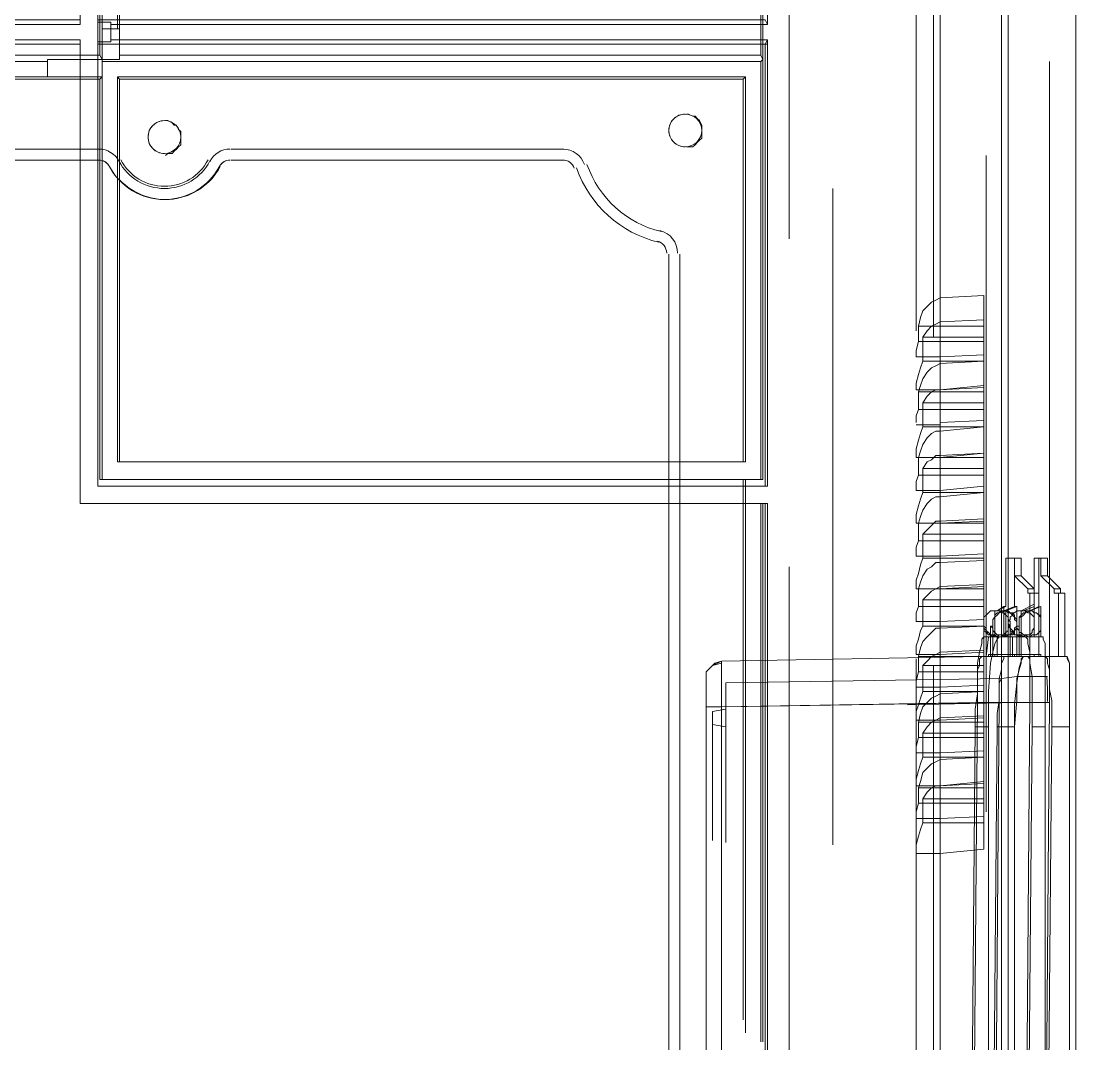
# Model space of a CAD drawing. Header units: millimetres. Extents: x 2788 to 2954, y 1337 to 1391.
# Drawn here: x 2903.161 to 2903.671, y 1348.791 to 1349.286 of the extents above; entities that cross this region are included whole.
import ezdxf

# ---------------------------------------------------------------- set-up
doc = ezdxf.new("R2010")
doc.units = ezdxf.units.MM
doc.layers.add('PDF_0', color=7, linetype='Continuous')

msp = doc.modelspace()

# ---------------------------------------------------------------- linework, layer by layer
at = {"layer": 'PDF_0', "lineweight": 15}
for points in [[(2902.918745417022, 1348.530555654757, 0.315900315948668), (2902.927212377022, 1348.519442769757), (2902.927212377022, 1348.305652029757), (2902.927212377022, 1348.302476919757), (2902.949438147023, 1348.302476919757), (2902.949438147023, 1348.305652029757), (2902.949438147023, 1348.361745639757), (2903.522016317022, 1348.361745639757), (2903.522016317022, 1348.303535289757), (2903.522016317022, 1348.302476919757), (2903.605627547023, 1348.302476919757), (2903.605627547023, 1348.303535289757), (2903.605627547023, 1350.374765379757), (2903.605627547023, 1350.376882119757), (2903.522016317022, 1350.376882119757), (2903.522016317022, 1350.374765379757), (2903.522016317022, 1350.315496659757), (2902.949438147023, 1350.315496659757), (2902.949438147023, 1350.372648639757), (2902.949438147023, 1350.376882119757), (2902.927212377022, 1350.376882119757), (2902.927212377022, 1350.372648639757), (2902.927212377022, 1350.159916269757, 0.3159003159497631), (2902.918745417022, 1350.148803384757)], [(2903.482327442022, 1349.241251109757, 0.4142140000009566), (2903.474389667022, 1349.233313334757, 0.414213999973362), (2903.482327442022, 1349.225375559757)], [(2903.230435382023, 1349.238075999757, 0.4142140000092939), (2903.222497607023, 1349.230138224757, 0.4142139999890669), (2903.230435382023, 1349.222200449757)], [(2903.20373598787, 1349.216103180187, 0.6040456796769444), (2903.257034231026, 1349.215913308609, -0.2785977254406886), (2903.262187042958, 1349.219025339757, 0.2785977254406886), (2903.257133353783, 1349.216100627516, -0.6040456796769444), (2903.203836797612, 1349.215912821759, 0.2785695002889797), (2903.198684842959, 1349.219025339757, -0.2785695002889797), (2903.20373598787, 1349.216103180187)]]:
    msp.add_lwpolyline(points, format="xyb", dxfattribs=at)
for points in [[(2903.204505317023, 1349.277235689757), (2903.204505317023, 1349.284644279757), (2903.522016317022, 1349.284644279757), (2903.522016317022, 1349.402123349757), (2903.204505317023, 1349.402123349757), (2903.204505317023, 1349.409531939757), (2903.522016317022, 1349.409531939757), (2903.522016317022, 1350.305971329757), (2903.198155097023, 1350.305971329757), (2903.198155097023, 1349.061328209757), (2903.522016317022, 1349.061328209757), (2903.522016317022, 1349.277235689757)], [(2903.189688137023, 1349.402123349757), (2902.949438147023, 1349.402123349757), (2902.949438147023, 1349.284644279757), (2903.189688137023, 1349.284644279757)], [(2902.949438147023, 1348.372329339757), (2903.522016317022, 1348.372329339757), (2903.522016317022, 1349.052861249757), (2903.189688137023, 1349.052861249757), (2903.189688137023, 1349.277235689757), (2902.949438147023, 1349.277235689757)], [(2903.189688137023, 1349.224317189757), (2903.037282857023, 1349.224317189757)], [(2903.199213467023, 1349.224317189757), (2903.198155097023, 1349.224317189757)], [(2903.423587907023, 1349.224317189757), (2903.262715667022, 1349.224317189757)], [(2903.189688137023, 1349.219025339757), (2903.037282857023, 1349.219025339757)], [(2903.199213467023, 1349.219025339757), (2903.198155097023, 1349.219025339757)], [(2903.423587907023, 1349.219025339757), (2903.262715667022, 1349.219025339757)], [(2903.479681517023, 1349.061328209757), (2903.479681517023, 1349.173515429757)], [(2903.474389667022, 1348.464407529757), (2903.474389667022, 1349.052861249757)], [(2903.479681517023, 1348.464407529757), (2903.479681517023, 1349.052861249757)], [(2903.665954637023, 1348.978775349757), (2903.665954637023, 1349.009468079757), (2903.662779527022, 1349.009468079757), (2903.663837897023, 1349.009468079757), (2903.665954637023, 1349.009468079757)]]:
    msp.add_lwpolyline(points, close=True, dxfattribs=at)
for points in [[(2903.670188117023, 1348.430539689757), (2903.670188117023, 1348.429481319757), (2903.670188117023, 1348.426306209757), (2903.670188117023, 1348.414664139757), (2903.670188117023, 1348.409372289757), (2903.670188117023, 1348.370212599757), (2903.670188117023, 1348.321527579757), (2903.643728867023, 1348.321527579757), (2903.641612127023, 1348.323644319757), (2903.640553757023, 1348.326819429757), (2903.640553757023, 1348.331052909757), (2903.639495387023, 1348.342694979757), (2903.638437017023, 1348.356453789757), (2903.638437017023, 1350.240352389757), (2903.639495387023, 1350.255169569757), (2903.640553757023, 1350.267870009757), (2903.640553757023, 1350.272103489757), (2903.641612127023, 1350.276336969757), (2903.642670497023, 1350.278453709757), (2903.643728867023, 1350.278453709757)], [(2903.671246487022, 1348.540610169757), (2903.671246487022, 1350.263636529757)], [(2903.638437017023, 1350.240352389757), (2903.637378647023, 1350.240352389757), (2903.635261907023, 1350.240352389757), (2903.635261907023, 1348.356453789757), (2903.637378647023, 1348.356453789757), (2903.638437017023, 1348.356453789757)], [(2903.189688137023, 1349.284644279757), (2903.189688137023, 1349.286761019757), (2902.951554887023, 1349.286761019757), (2902.949438147023, 1349.284644279757)], [(2903.204505317023, 1349.285702649757), (2903.198155097023, 1349.285702649757), (2903.198155097023, 1349.286761019757), (2903.520957947023, 1349.286761019757), (2903.522016317022, 1349.284644279757)], [(2903.198155097023, 1349.285702649757), (2903.198155097023, 1349.276177319757)], [(2903.204505317023, 1349.284644279757), (2903.204505317023, 1349.285702649757), (2903.204505317023, 1349.276177319757), (2903.204505317023, 1349.277235689757)], [(2902.951554887023, 1349.275118949757), (2903.189688137023, 1349.275118949757), (2903.189688137023, 1349.277235689757)], [(2903.522016317022, 1349.052861249757), (2903.520957947023, 1349.052861249757), (2903.479681517023, 1349.052861249757), (2903.474389667022, 1349.052861249757), (2903.189688137023, 1349.052861249757), (2903.189688137023, 1349.219025339757), (2903.189688137023, 1349.224317189757), (2903.189688137023, 1349.275118949757)], [(2903.204505317023, 1349.276177319757), (2903.198155097023, 1349.276177319757), (2903.198155097023, 1349.275118949757), (2903.520957947023, 1349.275118949757), (2903.522016317022, 1349.277235689757)], [(2903.198155097023, 1349.275118949757), (2903.198155097023, 1349.224317189757), (2903.198155097023, 1349.219025339757), (2903.198155097023, 1349.061328209757), (2903.474389667022, 1349.061328209757), (2903.479681517023, 1349.061328209757), (2903.520957947023, 1349.061328209757), (2903.522016317022, 1349.061328209757)], [(2903.520957947023, 1349.061328209757), (2903.520957947023, 1349.275118949757)], [(2903.474389667022, 1349.061328209757), (2903.474389667022, 1349.173515429757), (2903.474389667022, 1349.061328209757)], [(2903.605627547023, 1349.123772039757), (2903.626794947023, 1349.124830409757), (2903.626794947023, 1349.108954859757), (2903.605627547023, 1349.107896489757)], [(2903.626794947023, 1349.121655299757), (2903.605627547023, 1349.121655299757)], [(2903.605627547023, 1349.092020939757), (2903.626794947023, 1349.093079309757), (2903.626794947023, 1349.077203759757), (2903.605627547023, 1349.075087019757)], [(2903.626794947023, 1349.089904199757), (2903.605627547023, 1349.089904199757)], [(2903.605627547023, 1349.059211469757), (2903.626794947023, 1349.061328209757), (2903.626794947023, 1349.044394289757), (2903.605627547023, 1349.043335919757)], [(2903.626794947023, 1349.058153099757), (2903.605627547023, 1349.058153099757)], [(2903.520957947023, 1348.374446079757), (2903.520957947023, 1349.052861249757)], [(2903.605627547023, 1349.027460369757), (2903.626794947023, 1349.028518739757), (2903.626794947023, 1349.012643189757), (2903.605627547023, 1349.011584819757)], [(2903.626794947023, 1349.026401999757), (2903.605627547023, 1349.026401999757)], [(2903.641612127023, 1348.784035269757), (2903.641612127023, 1348.944907509757), (2903.642670497023, 1348.957607949757), (2903.642670497023, 1348.968191649757), (2903.643728867023, 1348.972425129757), (2903.644787237023, 1348.975600239757), (2903.644787237023, 1348.977716979757), (2903.645845607023, 1348.978775349757), (2903.649020717023, 1348.978775349757), (2903.649020717023, 1349.009468079757), (2903.653254197023, 1349.009468079757), (2903.653254197023, 1348.978775349757), (2903.653254197023, 1349.009468079757), (2903.651137457023, 1349.009468079757), (2903.649020717023, 1349.009468079757)], [(2903.662779527022, 1349.009468079757), (2903.662779527022, 1348.978775349757), (2903.665954637023, 1348.978775349757), (2903.667013007022, 1348.978775349757)], [(2903.605627547023, 1348.995709269757), (2903.626794947023, 1348.996767639757), (2903.626794947023, 1348.980892089757), (2903.605627547023, 1348.979833719757)], [(2903.626794947023, 1348.993592529757), (2903.605627547023, 1348.993592529757)], [(2903.649020717023, 1348.978775349757), (2903.653254197023, 1348.978775349757), (2903.662779527022, 1348.978775349757)], [(2903.656429307022, 1348.578711489757), (2903.659604417023, 1348.944907509757), (2903.659604417023, 1348.951257729757), (2903.659604417023, 1348.957607949757), (2903.658546047022, 1348.962899799757), (2903.658546047022, 1348.968191649757), (2903.658546047022, 1348.972425129757), (2903.657487677023, 1348.975600239757), (2903.657487677023, 1348.977716979757), (2903.656429307022, 1348.978775349757), (2903.657487677023, 1348.977716979757), (2903.657487677023, 1348.975600239757), (2903.658546047022, 1348.972425129757), (2903.658546047022, 1348.968191649757), (2903.658546047022, 1348.962899799757), (2903.659604417023, 1348.957607949757), (2903.659604417023, 1348.951257729757), (2903.659604417023, 1348.944907509757), (2903.668071377023, 1348.944907509757), (2903.668071377023, 1348.739583729757)], [(2903.668071377023, 1348.944907509757), (2903.668071377023, 1348.957607949757), (2903.668071377023, 1348.968191649757), (2903.668071377023, 1348.972425129757), (2903.668071377023, 1348.975600239757), (2903.667013007022, 1348.977716979757), (2903.667013007022, 1348.978775349757), (2903.668071377023, 1348.975600239757), (2903.668071377023, 1348.972425129757), (2903.668071377023, 1348.968191649757), (2903.668071377023, 1348.957607949757), (2903.668071377023, 1348.944907509757), (2903.668071377023, 1348.739583729757)], [(2903.643728867023, 1348.551193869757), (2903.642670497023, 1348.556485719757), (2903.642670497023, 1348.562835939757), (2903.641612127023, 1348.578711489757), (2903.641612127023, 1348.784035269757), (2903.641612127023, 1348.944907509757), (2903.641612127023, 1348.955491209757), (2903.642670497023, 1348.966074909757), (2903.643728867023, 1348.973483499757), (2903.644787237023, 1348.976658609757)], [(2903.642670497023, 1348.969250019757), (2903.657487677023, 1348.969250019757)], [(2903.605627547023, 1348.963958169757), (2903.626794947023, 1348.965016539757), (2903.626794947023, 1348.949140989757), (2903.605627547023, 1348.948082619757)], [(2903.626794947023, 1348.961841429757), (2903.605627547023, 1348.961841429757)], [(2903.658546047022, 1348.956549579757), (2903.642670497023, 1348.956549579757), (2903.658546047022, 1348.956549579757), (2903.655370937023, 1348.564952679757), (2903.642670497023, 1348.564952679757), (2903.655370937023, 1348.564952679757)], [(2903.605627547023, 1348.932207069757), (2903.626794947023, 1348.933265439757), (2903.626794947023, 1348.917389889757), (2903.605627547023, 1348.916331519757)], [(2903.626794947023, 1348.930090329757), (2903.605627547023, 1348.930090329757)], [(2903.605627547023, 1348.900455969757), (2903.626794947023, 1348.901514339757), (2903.626794947023, 1348.885638789757), (2903.605627547023, 1348.883522049757)], [(2903.626794947023, 1348.898339229757), (2903.605627547023, 1348.898339229757)]]:
    msp.add_lwpolyline(points, dxfattribs=at)
at = {"layer": 'PDF_0', "lineweight": 0}
for points in [[(2903.532600017023, 1349.498435019757), (2903.532600017023, 1349.180924019757)], [(2903.593985477023, 1349.453983479757), (2903.593985477023, 1349.136472479757)], [(2903.602452437023, 1349.450808369757), (2903.602452437023, 1349.133297369757)], [(2903.626794947023, 1349.437049559757), (2903.605627547023, 1349.434932819757), (2903.605627547023, 1349.152348029757), (2903.626794947023, 1349.153406399757), (2903.626794947023, 1349.138589219757), (2903.626794947023, 1349.131180629757), (2903.626794947023, 1349.124830409757)], [(2902.952613257023, 1348.900455969757), (2902.952613257023, 1349.266651989757), (2902.951554887023, 1349.267710359757), (2902.951554887023, 1349.419057269757), (2902.953671627023, 1349.416940529757), (2903.199213467023, 1349.416940529757), (2903.199213467023, 1349.269827099757)], [(2903.518841207023, 1349.269827099757), (2903.519899577022, 1349.267710359757), (2903.519899577022, 1349.419057269757), (2903.518841207023, 1349.416940529757)], [(2902.953671627023, 1349.416940529757), (2902.953671627023, 1349.269827099757), (2903.199213467023, 1349.269827099757), (2903.200271837023, 1349.267710359757), (2903.200271837023, 1349.266651989757), (2903.518841207023, 1349.266651989757), (2903.519899577022, 1349.267710359757), (2903.519899577022, 1349.064503319757), (2903.511432617022, 1349.064503319757)], [(2903.208738797023, 1349.269827099757), (2903.518841207023, 1349.269827099757), (2903.518841207023, 1349.416940529757), (2903.208738797023, 1349.416940529757)], [(2903.207680427023, 1349.282527539757), (2903.208738797023, 1349.282527539757), (2903.200271837023, 1349.282527539757), (2903.200271837023, 1349.403181719757), (2903.200271837023, 1349.404240089757), (2903.208738797023, 1349.404240089757)], [(2903.200271837023, 1349.282527539757), (2903.200271837023, 1349.282527539757)], [(2903.208738797023, 1349.282527539757), (2903.208738797023, 1349.267710359757)], [(2902.952613257023, 1349.266651989757), (2903.173812587022, 1349.266651989757)], [(2903.200271837023, 1349.259243399757), (2903.200271837023, 1349.267710359757), (2903.173812587022, 1349.267710359757), (2903.173812587022, 1349.259243399757), (2903.200271837023, 1349.259243399757), (2903.199213467023, 1349.258185029757)], [(2903.200271837023, 1349.064503319757), (2903.200271837023, 1349.266651989757)], [(2903.519899577022, 1349.064503319757), (2903.518841207023, 1349.064503319757), (2903.518841207023, 1349.266651989757)], [(2903.658546047022, 1348.949140989757), (2903.658546047022, 1349.266651989757)], [(2903.173812587022, 1349.259243399757), (2902.961080217023, 1349.259243399757), (2902.961080217023, 1349.258185029757), (2903.199213467023, 1349.258185029757), (2903.199213467023, 1349.224317189757), (2903.199213467023, 1349.219025339757), (2903.199213467023, 1349.064503319757)], [(2903.208738797023, 1349.072970279757), (2903.208738797023, 1349.209500009757), (2903.208738797023, 1349.219025339757), (2903.208738797023, 1349.217966969757), (2903.208738797023, 1349.219025339757), (2903.208738797023, 1349.258185029757), (2903.207680427023, 1349.259243399757), (2903.511432617022, 1349.259243399757), (2903.510374247023, 1349.258185029757), (2903.208738797023, 1349.258185029757)], [(2903.207680427023, 1349.259243399757), (2903.207680427023, 1349.072970279757)], [(2903.510374247023, 1349.258185029757), (2903.510374247023, 1349.072970279757), (2903.479681517023, 1349.072970279757), (2903.474389667022, 1349.072970279757), (2903.208738797023, 1349.072970279757), (2903.207680427023, 1349.072970279757), (2903.511432617022, 1349.072970279757)], [(2903.510374247023, 1349.072970279757), (2903.511432617022, 1349.072970279757), (2903.511432617022, 1349.259243399757)], [(2903.482856627023, 1349.225375559757), (2903.483914997023, 1349.225375559757), (2903.486031737023, 1349.225375559757), (2903.487090107023, 1349.226433929757), (2903.488148477023, 1349.227492299757), (2903.489206847023, 1349.228550669757), (2903.490265217023, 1349.229609039757), (2903.490265217023, 1349.231725779757), (2903.490265217023, 1349.232784149757), (2903.490265217023, 1349.234900889757), (2903.490265217023, 1349.235959259757), (2903.489206847023, 1349.238075999757), (2903.488148477023, 1349.239134369757), (2903.487090107023, 1349.240192739757), (2903.486031737023, 1349.240192739757), (2903.483914997023, 1349.241251109757), (2903.482856627023, 1349.241251109757)], [(2903.482856627023, 1349.241251109757), (2903.482856627023, 1349.241251109757)], [(2903.230964567023, 1349.221142079757), (2903.232022937023, 1349.222200449757), (2903.234139677023, 1349.222200449757), (2903.235198047023, 1349.223258819757), (2903.236256417023, 1349.224317189757), (2903.237314787023, 1349.225375559757), (2903.238373157023, 1349.226433929757), (2903.238373157023, 1349.228550669757), (2903.238373157023, 1349.229609039757), (2903.238373157023, 1349.231725779757), (2903.238373157023, 1349.232784149757), (2903.237314787023, 1349.233842519757), (2903.236256417023, 1349.235959259757), (2903.235198047023, 1349.235959259757), (2903.234139677023, 1349.237017629757), (2903.232022937023, 1349.238075999757), (2903.230964567023, 1349.238075999757)], [(2903.230964567023, 1349.238075999757), (2903.230964567023, 1349.238075999757)], [(2903.199213467023, 1349.224317189757), (2903.199213467023, 1349.224317189757)], [(2903.199213467023, 1349.224317189757), (2903.199213467023, 1349.224317189757)], [(2903.482856627023, 1349.225375559757), (2903.482856627023, 1349.225375559757)], [(2903.199213467023, 1349.219025339757), (2903.199213467023, 1349.219025339757)], [(2903.199213467023, 1349.219025339757), (2903.199213467023, 1349.219025339757)], [(2903.199213467023, 1349.219025339757), (2903.199213467023, 1349.219025339757)], [(2903.208738797023, 1349.219025339757), (2903.208738797023, 1349.219025339757)], [(2903.230964567023, 1349.221142079757), (2903.230964567023, 1349.221142079757)], [(2903.627853317023, 1348.903631079757), (2903.627853317023, 1349.221142079757)], [(2903.208738797023, 1349.209500009757), (2903.208738797023, 1349.209500009757)], [(2903.553767417023, 1349.205266529757), (2903.553767417023, 1348.887755529757)], [(2903.626794947023, 1349.138589219757), (2903.595043847023, 1349.138589219757), (2903.596102217023, 1349.142822699757), (2903.597160587023, 1349.145997809757), (2903.599277327023, 1349.148114549757), (2903.601394067023, 1349.150231289757), (2903.603510807023, 1349.151289659757), (2903.605627547023, 1349.152348029757)], [(2903.595043847023, 1349.138589219757), (2903.595043847023, 1349.131180629757)], [(2903.597160587023, 1349.121655299757), (2903.597160587023, 1349.133297369757), (2903.599277327023, 1349.136472479757), (2903.601394067023, 1349.138589219757), (2903.603510807023, 1349.139647589757), (2903.605627547023, 1349.140705959757), (2903.605627547023, 1349.120596929757)], [(2903.605627547023, 1349.140705959757), (2903.626794947023, 1349.141764329757)], [(2903.626794947023, 1349.133297369757), (2903.597160587023, 1349.133297369757)], [(2903.626794947023, 1349.131180629757), (2903.595043847023, 1349.131180629757), (2903.593985477023, 1349.126947149757), (2903.593985477023, 1349.123772039757), (2903.605627547023, 1349.123772039757)], [(2903.626794947023, 1349.110013229757), (2903.605627547023, 1349.107896489757), (2903.593985477023, 1349.107896489757), (2903.593985477023, 1349.111071599757), (2903.595043847023, 1349.115305079757), (2903.596102217023, 1349.118480189757), (2903.597160587023, 1349.121655299757), (2903.605627547023, 1349.121655299757)], [(2903.626794947023, 1349.121655299757), (2903.605627547023, 1349.120596929757), (2903.603510807023, 1349.119538559757), (2903.601394067023, 1349.118480189757), (2903.599277327023, 1349.116363449757), (2903.597160587023, 1349.113188339757), (2903.596102217023, 1349.110013229757), (2903.595043847023, 1349.106838119757), (2903.595043847023, 1349.098371159757), (2903.593985477023, 1349.095196049757), (2903.593985477023, 1349.092020939757)], [(2903.626794947023, 1349.108954859757), (2903.626794947023, 1349.106838119757), (2903.595043847023, 1349.106838119757)], [(2903.626794947023, 1349.106838119757), (2903.626794947023, 1349.098371159757), (2903.595043847023, 1349.098371159757)], [(2903.605627547023, 1349.087787459757), (2903.605627547023, 1349.107896489757), (2903.603510807023, 1349.107896489757), (2903.601394067023, 1349.106838119757), (2903.599277327023, 1349.104721379757), (2903.597160587023, 1349.101546269757), (2903.626794947023, 1349.101546269757)], [(2903.597160587023, 1349.089904199757), (2903.597160587023, 1349.101546269757)], [(2903.626794947023, 1349.098371159757), (2903.626794947023, 1349.093079309757)], [(2903.605627547023, 1349.090962569757), (2903.593985477023, 1349.090962569757)], [(2903.605627547023, 1349.089904199757), (2903.597160587023, 1349.089904199757), (2903.596102217023, 1349.086729089757), (2903.595043847023, 1349.083553979757), (2903.593985477023, 1349.079320499757), (2903.593985477023, 1349.075087019757), (2903.605627547023, 1349.075087019757)], [(2903.626794947023, 1349.075087019757), (2903.595043847023, 1349.075087019757), (2903.596102217023, 1349.078262129757), (2903.597160587023, 1349.081437239757), (2903.599277327023, 1349.084612349757), (2903.601394067023, 1349.086729089757), (2903.603510807023, 1349.087787459757), (2903.605627547023, 1349.087787459757), (2903.626794947023, 1349.089904199757)], [(2903.597160587023, 1349.069795169757), (2903.599277327023, 1349.072970279757), (2903.601394067023, 1349.074028649757), (2903.603510807023, 1349.076145389757), (2903.605627547023, 1349.076145389757), (2903.605627547023, 1349.056036359757)], [(2903.605627547023, 1349.076145389757), (2903.626794947023, 1349.077203759757), (2903.626794947023, 1349.075087019757), (2903.626794947023, 1349.066620059757), (2903.626794947023, 1349.061328209757)], [(2903.474389667022, 1349.072970279757), (2903.474389667022, 1349.072970279757)], [(2903.479681517023, 1349.072970279757), (2903.479681517023, 1349.072970279757)], [(2903.595043847023, 1349.075087019757), (2903.595043847023, 1349.066620059757)], [(2903.605627547023, 1349.043335919757), (2903.593985477023, 1349.043335919757), (2903.593985477023, 1349.047569399757), (2903.595043847023, 1349.051802879757), (2903.596102217023, 1349.054977989757), (2903.597160587023, 1349.058153099757), (2903.597160587023, 1349.069795169757), (2903.626794947023, 1349.069795169757)], [(2903.605627547023, 1349.059211469757), (2903.593985477023, 1349.059211469757), (2903.593985477023, 1349.063444949757), (2903.595043847023, 1349.066620059757), (2903.626794947023, 1349.066620059757)], [(2903.510374247023, 1348.803085929757), (2903.510374247023, 1349.064503319757), (2903.479681517023, 1349.064503319757), (2903.474389667022, 1349.064503319757), (2903.199213467023, 1349.064503319757), (2903.200271837023, 1349.064503319757), (2903.518841207023, 1349.064503319757)], [(2903.474389667022, 1349.064503319757), (2903.474389667022, 1349.064503319757)], [(2903.479681517023, 1349.064503319757), (2903.479681517023, 1349.064503319757)], [(2903.518841207023, 1348.792502229757), (2903.518841207023, 1349.052861249757), (2903.519899577022, 1349.052861249757), (2903.511432617022, 1349.052861249757), (2903.511432617022, 1349.064503319757), (2903.510374247023, 1349.064503319757)], [(2903.626794947023, 1349.058153099757), (2903.605627547023, 1349.056036359757), (2903.603510807023, 1349.056036359757), (2903.601394067023, 1349.054977989757), (2903.599277327023, 1349.052861249757), (2903.597160587023, 1349.049686139757), (2903.596102217023, 1349.046511029757), (2903.595043847023, 1349.043335919757), (2903.626794947023, 1349.043335919757), (2903.626794947023, 1349.044394289757)], [(2903.605627547023, 1349.058153099757), (2903.597160587023, 1349.058153099757)], [(2903.511432617022, 1349.052861249757), (2903.511432617022, 1349.052861249757)], [(2903.511432617022, 1348.796735709757), (2903.511432617022, 1349.052861249757), (2903.518841207023, 1349.052861249757)], [(2903.519899577022, 1348.792502229757), (2903.519899577022, 1349.052861249757)], [(2903.626794947023, 1349.045452659757), (2903.605627547023, 1349.044394289757), (2903.603510807023, 1349.044394289757), (2903.601394067023, 1349.042277549757), (2903.599277327023, 1349.040160809757), (2903.597160587023, 1349.038044069757)], [(2903.595043847023, 1349.043335919757), (2903.595043847023, 1349.034868959757), (2903.626794947023, 1349.034868959757)], [(2903.626794947023, 1349.025343629757), (2903.605627547023, 1349.024285259757), (2903.605627547023, 1349.044394289757)], [(2903.626794947023, 1349.043335919757), (2903.626794947023, 1349.034868959757), (2903.626794947023, 1349.028518739757)], [(2903.595043847023, 1349.034868959757), (2903.593985477023, 1349.031693849757), (2903.593985477023, 1349.027460369757), (2903.605627547023, 1349.027460369757)], [(2903.626794947023, 1349.038044069757), (2903.597160587023, 1349.038044069757), (2903.597160587023, 1349.026401999757), (2903.605627547023, 1349.026401999757)], [(2903.605627547023, 1349.011584819757), (2903.593985477023, 1349.011584819757), (2903.593985477023, 1349.015818299757), (2903.595043847023, 1349.018993409757), (2903.596102217023, 1349.023226889757), (2903.597160587023, 1349.026401999757)], [(2903.628911687023, 1348.739583729757), (2903.628911687023, 1348.944907509757), (2903.628911687023, 1348.961841429757), (2903.629970057023, 1348.975600239757), (2903.631028427023, 1348.980892089757), (2903.632086797023, 1348.985125569757), (2903.633145167023, 1348.987242309757), (2903.634203537023, 1348.988300679757), (2903.636320277023, 1348.988300679757), (2903.636320277023, 1349.003117859757), (2903.637378647023, 1349.003117859757), (2903.637378647023, 1349.026401999757), (2903.638437017023, 1349.026401999757), (2903.640553757023, 1349.026401999757), (2903.641612127023, 1349.026401999757), (2903.641612127023, 1349.003117859757), (2903.642670497023, 1349.003117859757), (2903.642670497023, 1348.996767639757), (2903.642670497023, 1348.992534159757), (2903.642670497023, 1348.988300679757), (2903.651137457023, 1348.988300679757), (2903.654312567023, 1348.988300679757), (2903.654312567023, 1348.991475789757)], [(2903.642670497023, 1349.003117859757), (2903.637378647023, 1349.001001119757), (2903.636320277023, 1349.001001119757), (2903.641612127023, 1349.003117859757), (2903.641612127023, 1349.026401999757), (2903.644787237023, 1349.026401999757), (2903.644787237023, 1349.017935039757), (2903.651137457023, 1349.011584819757), (2903.651137457023, 1349.009468079757)], [(2903.647962347023, 1349.009468079757), (2903.647962347023, 1349.011584819757), (2903.641612127023, 1349.017935039757), (2903.641612127023, 1349.026401999757), (2903.638437017023, 1349.026401999757)], [(2903.639495387023, 1348.978775349757), (2903.639495387023, 1348.993592529757), (2903.639495387023, 1348.992534159757), (2903.640553757023, 1348.991475789757), (2903.641612127023, 1348.990417419757), (2903.641612127023, 1348.989359049757), (2903.642670497023, 1348.989359049757), (2903.644787237023, 1348.989359049757), (2903.645845607023, 1348.988300679757), (2903.646903977023, 1348.989359049757), (2903.647962347023, 1348.989359049757), (2903.649020717023, 1348.989359049757), (2903.650079087023, 1348.990417419757), (2903.650079087023, 1348.991475789757), (2903.651137457023, 1348.992534159757), (2903.651137457023, 1348.993592529757), (2903.651137457023, 1348.994650899757), (2903.651137457023, 1348.995709269757), (2903.651137457023, 1348.996767639757), (2903.651137457023, 1348.997826009757), (2903.650079087023, 1348.998884379757), (2903.649020717023, 1348.999942749757), (2903.647962347023, 1348.999942749757), (2903.646903977023, 1349.001001119757), (2903.645845607023, 1349.001001119757), (2903.651137457023, 1349.003117859757), (2903.651137457023, 1349.026401999757)], [(2903.641612127023, 1349.026401999757), (2903.644787237023, 1349.026401999757)], [(2903.644787237023, 1349.001001119757), (2903.649020717023, 1349.001001119757), (2903.653254197023, 1349.003117859757), (2903.653254197023, 1349.026401999757), (2903.654312567023, 1349.026401999757)], [(2903.657487677023, 1349.026401999757), (2903.654312567023, 1349.026401999757), (2903.651137457023, 1349.026401999757), (2903.653254197023, 1349.026401999757), (2903.653254197023, 1349.003117859757)], [(2903.657487677023, 1349.017935039757), (2903.657487677023, 1349.026401999757), (2903.654312567023, 1349.026401999757), (2903.654312567023, 1349.017935039757)], [(2903.532600017023, 1349.022168519757), (2903.532600017023, 1348.704657519757)], [(2903.605627547023, 1349.024285259757), (2903.603510807023, 1349.024285259757), (2903.601394067023, 1349.022168519757), (2903.599277327023, 1349.021110149757), (2903.597160587023, 1349.017935039757), (2903.596102217023, 1349.014759929757), (2903.595043847023, 1349.011584819757), (2903.626794947023, 1349.011584819757)], [(2903.641612127023, 1349.017935039757), (2903.644787237023, 1349.017935039757)], [(2903.660662787022, 1349.011584819757), (2903.654312567023, 1349.017935039757), (2903.657487677023, 1349.017935039757), (2903.663837897023, 1349.011584819757)], [(2903.605627547023, 1348.979833719757), (2903.593985477023, 1348.979833719757), (2903.593985477023, 1348.984067199757), (2903.595043847023, 1348.987242309757), (2903.596102217023, 1348.991475789757), (2903.597160587023, 1348.993592529757), (2903.597160587023, 1349.006292969757), (2903.599277327023, 1349.008409709757), (2903.601394067023, 1349.010526449757), (2903.603510807023, 1349.011584819757), (2903.605627547023, 1349.012643189757), (2903.605627547023, 1348.992534159757)], [(2903.595043847023, 1349.011584819757), (2903.595043847023, 1349.003117859757)], [(2903.605627547023, 1349.012643189757), (2903.626794947023, 1349.013701559757)], [(2903.626794947023, 1348.996767639757), (2903.626794947023, 1349.003117859757), (2903.626794947023, 1349.011584819757), (2903.626794947023, 1349.012643189757)], [(2903.647962347023, 1349.011584819757), (2903.651137457023, 1349.011584819757)], [(2903.663837897023, 1349.009468079757), (2903.663837897023, 1349.011584819757), (2903.660662787022, 1349.011584819757), (2903.660662787022, 1349.009468079757), (2903.662779527022, 1349.009468079757), (2903.660662787022, 1349.009468079757)], [(2903.626794947023, 1349.006292969757), (2903.597160587023, 1349.006292969757)], [(2903.605627547023, 1348.995709269757), (2903.593985477023, 1348.995709269757), (2903.593985477023, 1348.999942749757), (2903.595043847023, 1349.003117859757), (2903.626794947023, 1349.003117859757)], [(2903.605627547023, 1348.963958169757), (2903.593985477023, 1348.963958169757), (2903.593985477023, 1348.967133279757), (2903.595043847023, 1348.971366759757), (2903.595043847023, 1348.978775349757), (2903.596102217023, 1348.983008829757), (2903.597160587023, 1348.986183939757), (2903.599277327023, 1348.988300679757), (2903.601394067023, 1348.990417419757), (2903.603510807023, 1348.992534159757), (2903.605627547023, 1348.992534159757), (2903.626794947023, 1348.993592529757), (2903.627853317023, 1348.992534159757), (2903.627853317023, 1348.991475789757), (2903.628911687023, 1348.990417419757), (2903.629970057023, 1348.989359049757), (2903.631028427023, 1348.989359049757), (2903.632086797023, 1348.989359049757), (2903.633145167023, 1348.988300679757), (2903.634203537023, 1348.989359049757), (2903.635261907023, 1348.989359049757), (2903.636320277023, 1348.989359049757), (2903.637378647023, 1348.990417419757), (2903.638437017023, 1348.991475789757), (2903.638437017023, 1348.992534159757), (2903.639495387023, 1348.993592529757), (2903.639495387023, 1348.994650899757), (2903.639495387023, 1348.995709269757), (2903.638437017023, 1348.996767639757), (2903.638437017023, 1348.997826009757), (2903.637378647023, 1348.998884379757), (2903.636320277023, 1348.999942749757), (2903.635261907023, 1348.999942749757), (2903.634203537023, 1349.001001119757), (2903.633145167023, 1349.001001119757)], [(2903.629970057023, 1348.993592529757), (2903.631028427023, 1348.992534159757), (2903.631028427023, 1348.991475789757), (2903.632086797023, 1348.990417419757), (2903.633145167023, 1348.989359049757), (2903.634203537023, 1348.989359049757), (2903.635261907023, 1348.989359049757), (2903.636320277023, 1348.988300679757), (2903.637378647023, 1348.989359049757), (2903.638437017023, 1348.989359049757), (2903.639495387023, 1348.989359049757), (2903.640553757023, 1348.990417419757), (2903.641612127023, 1348.991475789757), (2903.641612127023, 1348.992534159757), (2903.642670497023, 1348.993592529757), (2903.642670497023, 1348.994650899757), (2903.642670497023, 1348.995709269757), (2903.641612127023, 1348.996767639757), (2903.641612127023, 1348.997826009757), (2903.640553757023, 1348.998884379757), (2903.639495387023, 1348.999942749757), (2903.638437017023, 1348.999942749757), (2903.637378647023, 1349.001001119757), (2903.636320277023, 1349.001001119757)], [(2903.631028427023, 1348.994650899757), (2903.631028427023, 1348.995709269757), (2903.631028427023, 1348.996767639757), (2903.632086797023, 1348.997826009757), (2903.633145167023, 1348.998884379757), (2903.634203537023, 1348.999942749757), (2903.637378647023, 1349.001001119757), (2903.637378647023, 1348.988300679757), (2903.638437017023, 1348.989359049757), (2903.639495387023, 1348.989359049757), (2903.640553757023, 1348.989359049757), (2903.641612127023, 1348.990417419757), (2903.641612127023, 1348.991475789757), (2903.642670497023, 1348.992534159757)], [(2903.642670497023, 1348.996767639757), (2903.641612127023, 1348.997826009757), (2903.641612127023, 1348.998884379757), (2903.640553757023, 1348.999942749757), (2903.639495387023, 1348.999942749757), (2903.638437017023, 1349.001001119757), (2903.637378647023, 1349.001001119757), (2903.636320277023, 1349.001001119757), (2903.635261907023, 1349.001001119757), (2903.634203537023, 1348.999942749757), (2903.633145167023, 1348.999942749757), (2903.632086797023, 1348.998884379757), (2903.632086797023, 1348.997826009757), (2903.631028427023, 1348.996767639757), (2903.631028427023, 1348.995709269757), (2903.631028427023, 1348.994650899757), (2903.631028427023, 1348.993592529757)], [(2903.637378647023, 1349.001001119757), (2903.632086797023, 1349.001001119757)], [(2903.637378647023, 1349.003117859757), (2903.633145167023, 1349.001001119757), (2903.636320277023, 1349.003117859757)], [(2903.633145167023, 1349.001001119757), (2903.633145167023, 1349.001001119757)], [(2903.654312567023, 1348.979833719757), (2903.644787237023, 1348.979833719757), (2903.644787237023, 1348.978775349757), (2903.644787237023, 1348.988300679757), (2903.643728867023, 1348.989359049757), (2903.642670497023, 1348.989359049757), (2903.641612127023, 1348.989359049757), (2903.640553757023, 1348.990417419757), (2903.640553757023, 1348.991475789757), (2903.639495387023, 1348.992534159757), (2903.639495387023, 1348.993592529757), (2903.638437017023, 1348.994650899757), (2903.638437017023, 1348.995709269757), (2903.639495387023, 1348.996767639757), (2903.639495387023, 1348.997826009757), (2903.640553757023, 1348.998884379757), (2903.640553757023, 1348.999942749757), (2903.641612127023, 1348.999942749757), (2903.642670497023, 1349.001001119757), (2903.643728867023, 1349.001001119757), (2903.644787237023, 1349.001001119757), (2903.644787237023, 1348.988300679757), (2903.643728867023, 1348.988300679757), (2903.642670497023, 1348.989359049757), (2903.641612127023, 1348.989359049757), (2903.640553757023, 1348.990417419757), (2903.639495387023, 1348.991475789757), (2903.639495387023, 1348.992534159757), (2903.638437017023, 1348.993592529757), (2903.639495387023, 1348.993592529757)], [(2903.651137457023, 1349.004176229757), (2903.644787237023, 1349.001001119757), (2903.645845607023, 1349.001001119757)], [(2903.644787237023, 1349.001001119757), (2903.644787237023, 1349.001001119757)], [(2903.654312567023, 1348.997826009757), (2903.653254197023, 1348.998884379757), (2903.652195827023, 1348.999942749757), (2903.651137457023, 1348.999942749757), (2903.650079087023, 1349.001001119757), (2903.649020717023, 1349.001001119757), (2903.649020717023, 1348.988300679757), (2903.650079087023, 1348.989359049757), (2903.651137457023, 1348.989359049757), (2903.652195827023, 1348.989359049757), (2903.653254197023, 1348.990417419757), (2903.654312567023, 1348.991475789757), (2903.654312567023, 1348.998884379757), (2903.654312567023, 1349.003117859757), (2903.649020717023, 1349.001001119757), (2903.650079087023, 1349.001001119757), (2903.651137457023, 1348.999942749757), (2903.652195827023, 1348.999942749757), (2903.653254197023, 1348.998884379757), (2903.654312567023, 1348.998884379757)], [(2903.649020717023, 1349.001001119757), (2903.649020717023, 1349.001001119757)], [(2903.651137457023, 1349.003117859757), (2903.651137457023, 1349.004176229757), (2903.651137457023, 1348.988300679757)], [(2903.629970057023, 1348.978775349757), (2903.629970057023, 1348.993592529757), (2903.631028427023, 1348.993592529757), (2903.631028427023, 1348.994650899757), (2903.631028427023, 1348.978775349757)], [(2903.631028427023, 1348.994650899757), (2903.631028427023, 1348.994650899757)], [(2903.643728867023, 1348.994650899757), (2903.643728867023, 1348.978775349757)], [(2903.643728867023, 1348.994650899757), (2903.643728867023, 1348.994650899757)], [(2903.632086797023, 1348.988300679757), (2903.631028427023, 1348.988300679757), (2903.629970057023, 1348.989359049757), (2903.628911687023, 1348.990417419757), (2903.627853317023, 1348.990417419757), (2903.626794947023, 1348.991475789757), (2903.626794947023, 1348.992534159757), (2903.626794947023, 1348.993592529757), (2903.626794947023, 1348.978775349757), (2903.626794947023, 1348.971366759757), (2903.595043847023, 1348.971366759757)], [(2903.605627547023, 1348.993592529757), (2903.597160587023, 1348.993592529757)], [(2903.626794947023, 1348.993592529757), (2903.626794947023, 1348.993592529757)], [(2903.626794947023, 1348.978775349757), (2903.626794947023, 1348.993592529757)], [(2903.651137457023, 1348.979833719757), (2903.641612127023, 1348.979833719757), (2903.641612127023, 1348.978775349757), (2903.640553757023, 1348.978775349757), (2903.641612127023, 1348.978775349757), (2903.641612127023, 1348.979833719757), (2903.638437017023, 1348.979833719757), (2903.638437017023, 1348.978775349757), (2903.638437017023, 1348.993592529757)], [(2903.642670497023, 1348.978775349757), (2903.642670497023, 1348.993592529757), (2903.642670497023, 1348.992534159757), (2903.643728867023, 1348.991475789757), (2903.643728867023, 1348.990417419757), (2903.644787237023, 1348.990417419757), (2903.645845607023, 1348.989359049757), (2903.646903977023, 1348.989359049757), (2903.647962347023, 1348.988300679757), (2903.649020717023, 1348.988300679757), (2903.650079087023, 1348.989359049757), (2903.651137457023, 1348.989359049757), (2903.652195827023, 1348.989359049757), (2903.653254197023, 1348.990417419757), (2903.653254197023, 1348.991475789757)], [(2903.643728867023, 1348.993592529757), (2903.642670497023, 1348.993592529757)], [(2903.628911687023, 1348.988300679757), (2903.627853317023, 1348.978775349757), (2903.625736577023, 1348.978775349757), (2903.499790547023, 1348.976658609757), (2903.496615437023, 1348.975600239757), (2903.494498697023, 1348.973483499757), (2903.492381957023, 1348.971366759757), (2903.492381957023, 1348.968191649757), (2903.492381957023, 1348.954432839757), (2903.494498697023, 1348.954432839757), (2903.499790547023, 1348.954432839757), (2903.499790547023, 1348.567069419757), (2903.494498697023, 1348.567069419757), (2903.492381957023, 1348.567069419757), (2903.492381957023, 1348.954432839757), (2903.494498697023, 1348.954432839757), (2903.499790547023, 1348.954432839757), (2903.499790547023, 1348.968191649757), (2903.499790547023, 1348.973483499757), (2903.499790547023, 1348.975600239757), (2903.495557067023, 1348.974541869757), (2903.492381957023, 1348.971366759757), (2903.492381957023, 1348.968191649757)], [(2903.628911687023, 1348.944907509757), (2903.628911687023, 1348.961841429757), (2903.629970057023, 1348.975600239757), (2903.631028427023, 1348.980892089757), (2903.632086797023, 1348.985125569757), (2903.633145167023, 1348.987242309757), (2903.634203537023, 1348.988300679757), (2903.626794947023, 1348.988300679757), (2903.625736577023, 1348.987242309757), (2903.625736577023, 1348.985125569757), (2903.624678207023, 1348.980892089757), (2903.623619837022, 1348.975600239757), (2903.623619837022, 1348.969250019757), (2903.623619837022, 1348.960783059757), (2903.622561467023, 1348.953374469757), (2903.622561467023, 1348.944907509757), (2903.622561467023, 1348.953374469757), (2903.623619837022, 1348.960783059757), (2903.623619837022, 1348.969250019757), (2903.623619837022, 1348.975600239757), (2903.624678207023, 1348.980892089757), (2903.625736577023, 1348.985125569757), (2903.625736577023, 1348.987242309757), (2903.626794947023, 1348.988300679757)], [(2903.640553757023, 1348.988300679757), (2903.640553757023, 1348.978775349757), (2903.633145167023, 1348.978775349757), (2903.633145167023, 1348.988300679757), (2903.636320277023, 1348.988300679757), (2903.642670497023, 1348.988300679757)], [(2903.645845607023, 1348.988300679757), (2903.649020717023, 1348.988300679757)], [(2903.646903977023, 1348.578711489757), (2903.650079087023, 1348.944907509757), (2903.650079087023, 1348.953374469757), (2903.650079087023, 1348.960783059757), (2903.650079087023, 1348.969250019757), (2903.649020717023, 1348.975600239757), (2903.649020717023, 1348.980892089757), (2903.647962347023, 1348.985125569757), (2903.647962347023, 1348.987242309757), (2903.646903977023, 1348.988300679757), (2903.647962347023, 1348.987242309757), (2903.647962347023, 1348.985125569757), (2903.649020717023, 1348.980892089757), (2903.649020717023, 1348.975600239757), (2903.650079087023, 1348.969250019757), (2903.650079087023, 1348.960783059757), (2903.650079087023, 1348.953374469757), (2903.650079087023, 1348.944907509757), (2903.656429307022, 1348.944907509757), (2903.656429307022, 1348.960783059757), (2903.656429307022, 1348.975600239757), (2903.656429307022, 1348.980892089757), (2903.656429307022, 1348.985125569757), (2903.655370937023, 1348.987242309757), (2903.655370937023, 1348.988300679757), (2903.654312567023, 1348.988300679757)], [(2903.655370937023, 1348.988300679757), (2903.655370937023, 1348.987242309757), (2903.656429307022, 1348.985125569757), (2903.656429307022, 1348.980892089757), (2903.656429307022, 1348.975600239757), (2903.656429307022, 1348.960783059757), (2903.656429307022, 1348.944907509757), (2903.656429307022, 1348.784035269757)], [(2903.492381957023, 1348.551193869757), (2903.495557067023, 1348.546960389757), (2903.499790547023, 1348.545902019757), (2903.621503097022, 1348.543785279757), (2903.620444727023, 1348.544843649757), (2903.620444727023, 1348.546960389757), (2903.620444727023, 1348.550135499757), (2903.620444727023, 1348.553310609757), (2903.620444727023, 1348.557544089757), (2903.620444727023, 1348.560719199757), (2903.620444727023, 1348.564952679757), (2903.623619837022, 1348.956549579757), (2903.649020717023, 1348.956549579757), (2903.649020717023, 1348.961841429757), (2903.649020717023, 1348.965016539757), (2903.649020717023, 1348.969250019757), (2903.649020717023, 1348.972425129757), (2903.649020717023, 1348.975600239757), (2903.649020717023, 1348.977716979757), (2903.647962347023, 1348.978775349757), (2903.644787237023, 1348.978775349757), (2903.641612127023, 1348.978775349757), (2903.640553757023, 1348.978775349757)], [(2903.597160587023, 1348.974541869757), (2903.599277327023, 1348.976658609757), (2903.601394067023, 1348.978775349757), (2903.603510807023, 1348.979833719757), (2903.605627547023, 1348.980892089757), (2903.605627547023, 1348.960783059757), (2903.603510807023, 1348.959724689757), (2903.601394067023, 1348.958666319757), (2903.599277327023, 1348.956549579757), (2903.597160587023, 1348.954432839757), (2903.596102217023, 1348.951257729757), (2903.595043847023, 1348.947024249757), (2903.595043847023, 1348.939615659757), (2903.593985477023, 1348.935382179757), (2903.593985477023, 1348.932207069757), (2903.605627547023, 1348.932207069757)], [(2903.595043847023, 1348.978775349757), (2903.626794947023, 1348.978775349757), (2903.626794947023, 1348.980892089757)], [(2903.605627547023, 1348.980892089757), (2903.626794947023, 1348.981950459757)], [(2903.627853317023, 1348.978775349757), (2903.628911687023, 1348.978775349757), (2903.628911687023, 1348.979833719757), (2903.638437017023, 1348.979833719757)], [(2903.628911687023, 1348.979833719757), (2903.632086797023, 1348.979833719757)], [(2903.628911687023, 1348.978775349757), (2903.628911687023, 1348.978775349757)], [(2903.628911687023, 1348.978775349757), (2903.628911687023, 1348.978775349757)], [(2903.628911687023, 1348.978775349757), (2903.632086797023, 1348.978775349757)], [(2903.641612127023, 1348.944907509757), (2903.633145167023, 1348.944907509757), (2903.633145167023, 1348.951257729757), (2903.634203537023, 1348.957607949757), (2903.634203537023, 1348.962899799757), (2903.634203537023, 1348.968191649757), (2903.635261907023, 1348.972425129757), (2903.635261907023, 1348.975600239757), (2903.636320277023, 1348.977716979757), (2903.636320277023, 1348.978775349757), (2903.636320277023, 1348.977716979757), (2903.635261907023, 1348.975600239757), (2903.635261907023, 1348.972425129757), (2903.634203537023, 1348.968191649757), (2903.634203537023, 1348.962899799757), (2903.634203537023, 1348.957607949757), (2903.633145167023, 1348.951257729757), (2903.633145167023, 1348.944907509757), (2903.629970057023, 1348.578711489757)], [(2903.633145167023, 1348.978775349757), (2903.632086797023, 1348.978775349757), (2903.632086797023, 1348.979833719757), (2903.641612127023, 1348.979833719757), (2903.644787237023, 1348.979833719757)], [(2903.644787237023, 1348.976658609757), (2903.645845607023, 1348.978775349757), (2903.636320277023, 1348.978775349757)], [(2903.644787237023, 1348.978775349757), (2903.644787237023, 1348.978775349757)], [(2903.644787237023, 1348.978775349757), (2903.644787237023, 1348.978775349757)], [(2903.644787237023, 1348.978775349757), (2903.644787237023, 1348.978775349757)], [(2903.654312567023, 1348.978775349757), (2903.654312567023, 1348.979833719757), (2903.651137457023, 1348.979833719757), (2903.651137457023, 1348.978775349757)], [(2903.495557067023, 1348.974541869757), (2903.499790547023, 1348.976658609757)], [(2903.593985477023, 1348.977716979757), (2903.593985477023, 1348.660205979757)], [(2903.605627547023, 1348.948082619757), (2903.593985477023, 1348.948082619757), (2903.593985477023, 1348.952316099757), (2903.595043847023, 1348.955491209757), (2903.596102217023, 1348.958666319757), (2903.597160587023, 1348.961841429757), (2903.597160587023, 1348.974541869757), (2903.626794947023, 1348.974541869757)], [(2903.602452437023, 1348.974541869757), (2903.602452437023, 1348.657030869757)], [(2903.626794947023, 1348.971366759757), (2903.626794947023, 1348.965016539757)], [(2903.642670497023, 1348.969250019757), (2903.635261907023, 1348.968191649757), (2903.634203537023, 1348.966074909757), (2903.634203537023, 1348.965016539757), (2903.634203537023, 1348.962899799757), (2903.634203537023, 1348.960783059757), (2903.634203537023, 1348.958666319757), (2903.634203537023, 1348.956549579757), (2903.631028427023, 1348.564952679757), (2903.631028427023, 1348.562835939757), (2903.631028427023, 1348.560719199757), (2903.631028427023, 1348.558602459757), (2903.631028427023, 1348.556485719757), (2903.631028427023, 1348.555427349757), (2903.631028427023, 1348.554368979757), (2903.631028427023, 1348.553310609757), (2903.632086797023, 1348.553310609757), (2903.643728867023, 1348.553310609757)], [(2903.501907287023, 1348.966074909757), (2903.501907287023, 1348.954432839757), (2903.634203537023, 1348.956549579757), (2903.501907287023, 1348.954432839757), (2903.501907287023, 1348.953374469757), (2903.495557067023, 1348.952316099757), (2903.495557067023, 1348.889872269757)], [(2903.605627547023, 1348.961841429757), (2903.597160587023, 1348.961841429757)], [(2903.501907287023, 1348.953374469757), (2903.501907287023, 1348.888813899757)], [(2903.643728867023, 1348.523676249757), (2903.643728867023, 1348.524734619757), (2903.644787237023, 1348.525792989757), (2903.644787237023, 1348.531084839757), (2903.644787237023, 1348.539551799757), (2903.644787237023, 1348.541668539757), (2903.643728867023, 1348.542726909757), (2903.644787237023, 1348.543785279757), (2903.644787237023, 1348.544843649757), (2903.644787237023, 1348.546960389757), (2903.645845607023, 1348.549077129757), (2903.645845607023, 1348.553310609757), (2903.645845607023, 1348.556485719757), (2903.645845607023, 1348.560719199757), (2903.645845607023, 1348.564952679757), (2903.649020717023, 1348.956549579757), (2903.623619837022, 1348.956549579757)], [(2903.597160587023, 1348.930090329757), (2903.597160587023, 1348.941732399757), (2903.599277327023, 1348.944907509757), (2903.601394067023, 1348.947024249757), (2903.603510807023, 1348.948082619757), (2903.605627547023, 1348.949140989757), (2903.605627547023, 1348.929031959757), (2903.626794947023, 1348.930090329757), (2903.605627547023, 1348.929031959757), (2903.603510807023, 1348.927973589757), (2903.601394067023, 1348.926915219757), (2903.599277327023, 1348.924798479757), (2903.597160587023, 1348.922681739757), (2903.596102217023, 1348.918448259757), (2903.595043847023, 1348.915273149757), (2903.626794947023, 1348.915273149757)], [(2903.605627547023, 1348.949140989757), (2903.626794947023, 1348.950199359757)], [(2903.626794947023, 1348.933265439757), (2903.626794947023, 1348.939615659757), (2903.626794947023, 1348.947024249757), (2903.626794947023, 1348.949140989757)], [(2903.501907287023, 1348.944907509757), (2903.495557067023, 1348.945965879757)], [(2903.626794947023, 1348.947024249757), (2903.595043847023, 1348.947024249757)], [(2903.619386357022, 1348.578711489757), (2903.622561467023, 1348.944907509757), (2903.628911687023, 1348.944907509757), (2903.628911687023, 1348.739583729757)], [(2903.656429307022, 1348.944907509757), (2903.656429307022, 1348.784035269757)], [(2903.626794947023, 1348.939615659757), (2903.595043847023, 1348.939615659757)], [(2903.626794947023, 1348.941732399757), (2903.597160587023, 1348.941732399757)], [(2903.597160587023, 1348.898339229757), (2903.597160587023, 1348.909981299757), (2903.599277327023, 1348.913156409757), (2903.601394067023, 1348.915273149757), (2903.603510807023, 1348.916331519757), (2903.605627547023, 1348.916331519757), (2903.593985477023, 1348.916331519757), (2903.593985477023, 1348.919506629757), (2903.595043847023, 1348.923740109757), (2903.596102217023, 1348.926915219757), (2903.597160587023, 1348.930090329757), (2903.605627547023, 1348.930090329757)], [(2903.626794947023, 1348.918448259757), (2903.605627547023, 1348.916331519757), (2903.605627547023, 1348.633746729757), (2903.603510807023, 1348.632688359757), (2903.601394067023, 1348.631629989757), (2903.599277327023, 1348.629513249757), (2903.597160587023, 1348.627396509757), (2903.596102217023, 1348.624221399757), (2903.595043847023, 1348.619987919757)], [(2903.595043847023, 1348.915273149757), (2903.595043847023, 1348.907864559757)], [(2903.626794947023, 1348.901514339757), (2903.626794947023, 1348.907864559757), (2903.626794947023, 1348.915273149757), (2903.626794947023, 1348.917389889757)], [(2903.605627547023, 1348.900455969757), (2903.593985477023, 1348.900455969757), (2903.593985477023, 1348.903631079757), (2903.595043847023, 1348.907864559757), (2903.626794947023, 1348.907864559757)], [(2903.626794947023, 1348.909981299757), (2903.597160587023, 1348.909981299757)], [(2903.605627547023, 1348.883522049757), (2903.593985477023, 1348.883522049757), (2903.593985477023, 1348.887755529757), (2903.595043847023, 1348.891989009757), (2903.596102217023, 1348.895164119757), (2903.597160587023, 1348.898339229757), (2903.605627547023, 1348.898339229757)]]:
    msp.add_lwpolyline(points, dxfattribs=at)
for points in [[(2903.207680427023, 1349.403181719757), (2903.207680427023, 1349.282527539757), (2903.200271837023, 1349.282527539757), (2903.200271837023, 1349.267710359757), (2903.208738797023, 1349.267710359757), (2903.208738797023, 1349.269827099757), (2903.208738797023, 1349.416940529757), (2903.208738797023, 1349.419057269757), (2903.208738797023, 1349.404240089757)], [(2903.522016317022, 1349.275118949757), (2903.520957947023, 1349.275118949757)], [(2903.198155097023, 1349.224317189757), (2903.189688137023, 1349.224317189757)], [(2903.198155097023, 1349.219025339757), (2903.189688137023, 1349.219025339757)], [(2903.474389667022, 1349.052861249757), (2903.474389667022, 1349.061328209757)], [(2903.479681517023, 1349.052861249757), (2903.479681517023, 1349.061328209757)], [(2903.522016317022, 1349.061328209757), (2903.520957947023, 1349.061328209757)], [(2903.520957947023, 1349.052861249757), (2903.522016317022, 1349.052861249757)], [(2903.647962347023, 1349.009468079757), (2903.649020717023, 1349.009468079757)], [(2903.632086797023, 1349.001001119757), (2903.633145167023, 1349.001001119757), (2903.631028427023, 1349.001001119757), (2903.629970057023, 1349.001001119757), (2903.628911687023, 1348.999942749757), (2903.627853317023, 1348.998884379757), (2903.626794947023, 1348.997826009757), (2903.626794947023, 1348.996767639757), (2903.626794947023, 1348.995709269757), (2903.626794947023, 1348.994650899757), (2903.626794947023, 1348.993592529757), (2903.626794947023, 1348.992534159757), (2903.627853317023, 1348.991475789757), (2903.627853317023, 1348.990417419757), (2903.628911687023, 1348.989359049757), (2903.629970057023, 1348.989359049757), (2903.631028427023, 1348.989359049757), (2903.632086797023, 1348.988300679757)], [(2903.643728867023, 1348.993592529757), (2903.643728867023, 1348.994650899757), (2903.643728867023, 1348.995709269757), (2903.643728867023, 1348.996767639757), (2903.643728867023, 1348.997826009757), (2903.644787237023, 1348.998884379757), (2903.645845607023, 1348.999942749757), (2903.646903977023, 1348.999942749757), (2903.646903977023, 1349.001001119757), (2903.647962347023, 1349.001001119757), (2903.649020717023, 1349.001001119757), (2903.646903977023, 1348.999942749757), (2903.645845607023, 1348.998884379757), (2903.644787237023, 1348.997826009757), (2903.643728867023, 1348.997826009757), (2903.643728867023, 1348.996767639757), (2903.643728867023, 1348.995709269757), (2903.643728867023, 1348.994650899757)], [(2903.623619837022, 1348.956549579757), (2903.499790547023, 1348.954432839757), (2903.499790547023, 1348.962899799757), (2903.499790547023, 1348.970308389757), (2903.499790547023, 1348.974541869757), (2903.499790547023, 1348.976658609757), (2903.625736577023, 1348.978775349757), (2903.624678207023, 1348.977716979757), (2903.624678207023, 1348.976658609757), (2903.624678207023, 1348.974541869757), (2903.623619837022, 1348.972425129757), (2903.623619837022, 1348.969250019757), (2903.623619837022, 1348.965016539757), (2903.623619837022, 1348.960783059757)], [(2903.633145167023, 1348.978775349757), (2903.632086797023, 1348.978775349757)], [(2903.635261907023, 1348.968191649757), (2903.501907287023, 1348.966074909757)], [(2903.605627547023, 1348.960783059757), (2903.626794947023, 1348.961841429757)], [(2903.560117637023, 1348.955491209757), (2903.501907287023, 1348.954432839757)], [(2903.642670497023, 1348.956549579757), (2903.589751997023, 1348.955491209757)]]:
    msp.add_lwpolyline(points, close=True, dxfattribs=at)
at = {"layer": 'PDF_0', "lineweight": 15}
for points in [[(2903.262185413069, 1349.224317189757, 0.2785684096817609), (2903.252349864239, 1349.21837510898, -0.2785684096817609)], [(2903.433565065759, 1349.216825485961, 0.3200440331381992), (2903.423057653069, 1349.224317189757, -0.3200440331381992)], [(2903.428562224855, 1349.215100586286, 0.3200185118751708), (2903.423059282959, 1349.219025339758, -0.3200185118751708)], [(2903.429793977029, 1349.215212455995, 0.2570685247740788), (2903.469525080992, 1349.179243857382, -0.2570685247740788)], [(2903.434798797085, 1349.21693177806, 0.2570688478406199), (2903.470749085896, 1349.18439219241, -0.2570688478406199)], [(2903.478623147023, 1349.174044614757, 0.3476738425405199), (2903.470069686443, 1349.184858721906, -0.3476738425405199)], [(2903.473331297023, 1349.174044614757, 0.347646079285661), (2903.468851460238, 1349.179709032165, -0.347646079285661)]]:
    msp.add_lwpolyline(points, format="xyb", close=True, dxfattribs=at)
at = {"layer": 'PDF_0', "lineweight": 0}
msp.add_lwpolyline([(2903.208738797023, 1349.209500009757, 0.5139387966143414), (2903.257423817023, 1349.215850229757, -0.5139387966143414)], format="xyb", close=True, dxfattribs=at)
at = {"layer": 'PDF_0', "lineweight": 15}
for centre, radius in [((2903.482327447953, 1349.233313340687), 0.007937769069906592), ((2903.230435387953, 1349.230138230687), 0.007937769070155637)]:
    msp.add_circle(centre, radius, dxfattribs=at)
for centre, radius, start, end in [((2903.198684316185, 1349.213204360661), 0.01111282915063679, 27.73482847425867, 90.00568747120461), ((2903.198684316185, 1349.213204360661), 0.01111282915063679, 27.73482847425867, 90.00568747120461), ((2903.23043535743, 1349.230138234204), 0.0248717044768057, 207.735023697042, 332.2708196610841), ((2903.230435442161, 1349.230138375317), 0.02381347558390798, 207.7351803903641, 332.270559116145)]:
    msp.add_arc(centre, radius, start, end, dxfattribs=at)
msp.add_open_spline([(2903.65748791604, 1348.957103211937), (2903.657547165454, 1348.963823567092), (2903.65735825798, 1348.969261118033), (2903.657065948373, 1348.96924954282)], degree=3, dxfattribs=at)

doc.saveas('drawing.dxf')
